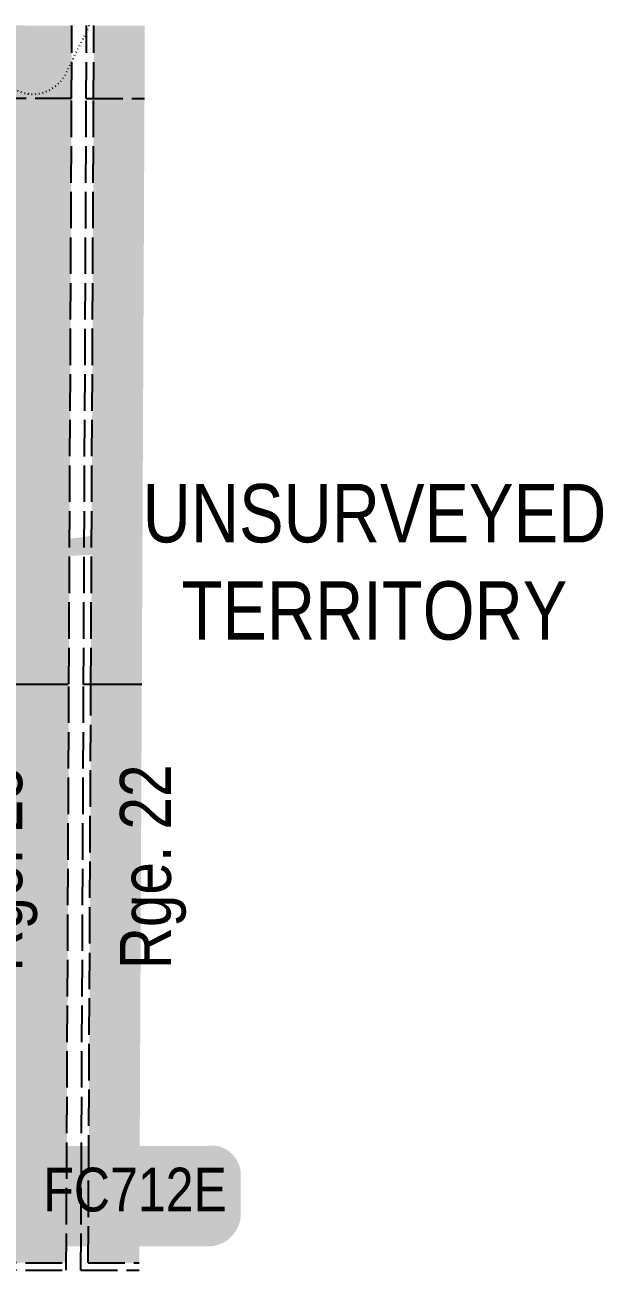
# Model space of a CAD drawing. Header units: inches. Extents: x 464475 to 485921, y 6038951 to 6050475.
# Drawn here: x 485128 to 485921, y 6043843 to 6045549 of the extents above; entities that cross this region are included whole.
import ezdxf

# ---------------------------------------------------------------- set-up
doc = ezdxf.new("R2010")
doc.units = ezdxf.units.IN
doc.header["$LTSCALE"] = 5
for name, pattern in [('foc-DOT', [1, 0.2, -0.8]), ('foc-QUARTERLINE', [33, 25, -3, 2, -3]), ('foc-UNSURVEYED', [12.5, 10, -2.5])]:
    doc.linetypes.add(name, pattern=pattern)
for name, color, linetype in [('AS-DRILL', 8, 'foc-DOT'), ('D-TXT', 6, 'Continuous'), ('H-CP', 51, 'Continuous'), ('L-BD', 7, 'Continuous'), ('L-QSEC', 8, 'foc-QUARTERLINE'), ('L-UNS-T', 3, 'Continuous'), ('L-USEC', 7, 'foc-UNSURVEYED')]:
    doc.layers.add(name, color=color, linetype=linetype)
doc.styles.add('80', font='ARIALN.TTF', dxfattribs={"height": 10})
doc.styles.add('80L', font='ARIALN.TTF', dxfattribs={"height": 10})

# ---------------------------------------------------------------- blocks, each defined once
blk = doc.blocks.new('*U500')
h = blk.add_hatch(color=254)
edge = h.paths.add_edge_path()
edge.add_line((-16.5, -11.5), (16.5, -11.5))
edge.add_arc((16.5, -5.5), 6, 270, 360)
edge.add_line((22.5, -5.5), (22.5, 4))
edge.add_arc((16.5, 4), 6, 0, 90)
edge.add_line((16.5, 10), (-16.5, 10))
edge.add_arc((-16.5, 4), 6, 90, 180)
edge.add_line((-22.5, 4), (-22.5, -5.5))
edge.add_arc((-16.5, -5.5), 6, 180, 270)
at = {"color": 1, "flags": 128}
blk.add_lwpolyline([(-16.5, -11.5, 3, 3, 0), (16.5, -11.5, 3, 3, 0.414214), (22.5, -5.5, 3, 3, 0), (22.5, 4, 3, 0, 0.414214), (16.5, 10, 0, 0, 0), (-16.5, 10, 0, 0, 0.414214), (-22.5, 4, 0, 0, 0), (-22.5, -5.5, 0, 3, 0.414214)], format="xyseb", close=True, dxfattribs=at)
blk.add_lwpolyline([(5.78, -3.39, 0, 10, 0), (0, 0, 5, 5, 0)], format="xyseb", dxfattribs=at)
at = {"color": 1, "style": '80'}
blk.add_attdef('ENTER_TEXT_001', (-35.99, -5), '', height=10, dxfattribs=at)

msp = doc.modelspace()

# ---------------------------------------------------------------- hatches: boundary and pattern name
at = {"layer": 'H-CP'}
h = msp.add_hatch(color=256, dxfattribs=at)
h.dxf.hatch_style = 1
h.paths.add_polyline_path([(485192.66, 6045548.458), (484488.921, 6045550.025), (484490.487, 6046253.499), (484390.54, 6046253.794), (484386.732, 6045450.305), (485192.203, 6045448.512)])
h = msp.add_hatch(color=256, dxfattribs=at)
h.dxf.hatch_style = 1
h.paths.add_polyline_path([(485292.608, 6045548.236), (485222.819, 6045548.391), (485222.362, 6045448.529), (485292.151, 6045448.569)])
h = msp.add_hatch(color=256, dxfattribs=at)
h.dxf.hatch_style = 1
h.paths.add_polyline_path([(485184.9, 6043852.748), (483583.492, 6043854.144), (483591.325, 6045452.118), (485192.203, 6045448.512)])
h = msp.add_hatch(color=256, dxfattribs=at)
h.dxf.hatch_style = 1
h.paths.add_polyline_path([(485292.151, 6045448.569), (485222.362, 6045448.529), (485218.688, 6044645.598), (485288.476, 6044645.59)])
h = msp.add_hatch(color=256, dxfattribs=at)
h.dxf.hatch_style = 1
h.paths.add_polyline_path([(485288.476, 6044645.59), (485218.688, 6044645.598), (485218.688, 6044645.598), (485215.058, 6043852.723), (485284.847, 6043852.666)])

# ---------------------------------------------------------------- linework, layer by layer
at = {"layer": 'AS-DRILL', "flags": 128}
msp.add_lwpolyline([(485215.778, 6045548.407), (485215.645, 6045548.112), (485213.166, 6045541.913), (485210.458, 6045535.796), (485207.42, 6045529.9), (485204.474, 6045524.224), (485201.537, 6045518.487), (485198.62, 6045512.541), (485195.581, 6045506.385), (485192.351, 6045499.9), (485189.019, 6045493.055), (485185.735, 6045485.921), (485181.891, 6045478.488), (485176.396, 6045470.944), (485169.014, 6045464.118), (485160.069, 6045458.82), (485150.142, 6045455.286), (485139.706, 6045453.884), (485128.722, 6045455.156), (485117.26, 6045459.189), (485106.231, 6045465.85), (485096.781, 6045474.384), (485088.952, 6045483.351), (485083.365, 6045490.287), (485081.635, 6045492.445), (485077.797, 6045497.163), (485072.207, 6045503.699), (485068.755, 6045507.505), (485065.173, 6045511.412), (485061.135, 6045516.091), (485056.45, 6045521.662), (485051.01, 6045528.018), (485044.962, 6045534.966), (485038.587, 6045542.376), (485033.18, 6045548.813)], dxfattribs=at)
at = {"layer": 'L-QSEC'}
for p, q in [((483577.166, 6044648.119), (485188.528, 6044645.602)), ((485208.637, 6044645.6), (485288.476, 6044645.59))]:
    msp.add_line(p, q, dxfattribs=at)
at = {"layer": 'L-UNS-T', "color": 3, "flags": 128}
msp.add_lwpolyline([(484894.059, 6044806.763, 0, 29.984, 0), (485272.348, 6044840.747, 0, 0, 0)], format="xyseb", dxfattribs=at)
at = {"layer": 'L-USEC'}
for p, q in [((485192.203, 6045448.512), (485192.66, 6045548.458)), ((485212.312, 6045448.42), (485212.77, 6045548.414)), ((485222.362, 6045448.529), (485222.819, 6045548.391)), ((485192.203, 6045448.512), (484386.732, 6045450.305)), ((485188.528, 6044645.602), (485192.203, 6045448.512)), ((485208.637, 6044645.51), (485212.312, 6045448.42)), ((485212.313, 6045448.524), (485292.151, 6045448.569)), ((485218.688, 6044645.598), (485222.362, 6045448.529)), ((485184.854, 6043842.699), (485188.528, 6044645.602)), ((485204.963, 6043842.682), (485208.637, 6044645.51)), ((485215.058, 6043852.723), (485218.688, 6044645.598)), ((484379.163, 6043853.43), (485184.9, 6043852.748)), ((485215.058, 6043852.723), (485284.847, 6043852.666)), ((484379.037, 6043843.381), (485184.854, 6043842.699)), ((485204.963, 6043842.682), (485284.801, 6043842.617))]:
    msp.add_line(p, q, dxfattribs=at)

# ---------------------------------------------------------------- block references
at = {"layer": 'L-BD', "linetype": 'Continuous'}
ref = msp.add_blockref('*U500', (485280.314, 6043952.966), dxfattribs=dict(at, xscale=5.99681988, yscale=5.99681988, zscale=5.99681988))
ref.add_attrib('ENTER_TEXT_001', 'FC712E', (485153.281, 6043922.961), dxfattribs={"layer": '0', "color": 1, "height": 59.9682, "style": '80'})

# ---------------------------------------------------------------- texts
at = {"layer": 'D-TXT', "color": 3, "char_height": 69.9629, "attachment_point": 1, "rotation": 90, "style": '80L'}
for s, width, insert in [('Rge. 23', 368.77628, (485054.509, 6044251.511)), ('Rge. 22', 277.30982, (485258.424, 6044254.919))]:
    msp.add_mtext_dynamic_manual_height_columns(s, width=width, gutter_width=237.5, heights=[0], dxfattribs=dict(at, insert=insert))
at = {"layer": 'L-UNS-T', "color": 3, "insert": (485607.615, 6044812.884), "char_height": 79.9576, "attachment_point": 5, "style": '80L'}
msp.add_mtext_dynamic_manual_height_columns('UNSURVEYED TERRITORY', width=631.73375, gutter_width=237.374, heights=[0], dxfattribs=at)

doc.saveas('drawing.dxf')
